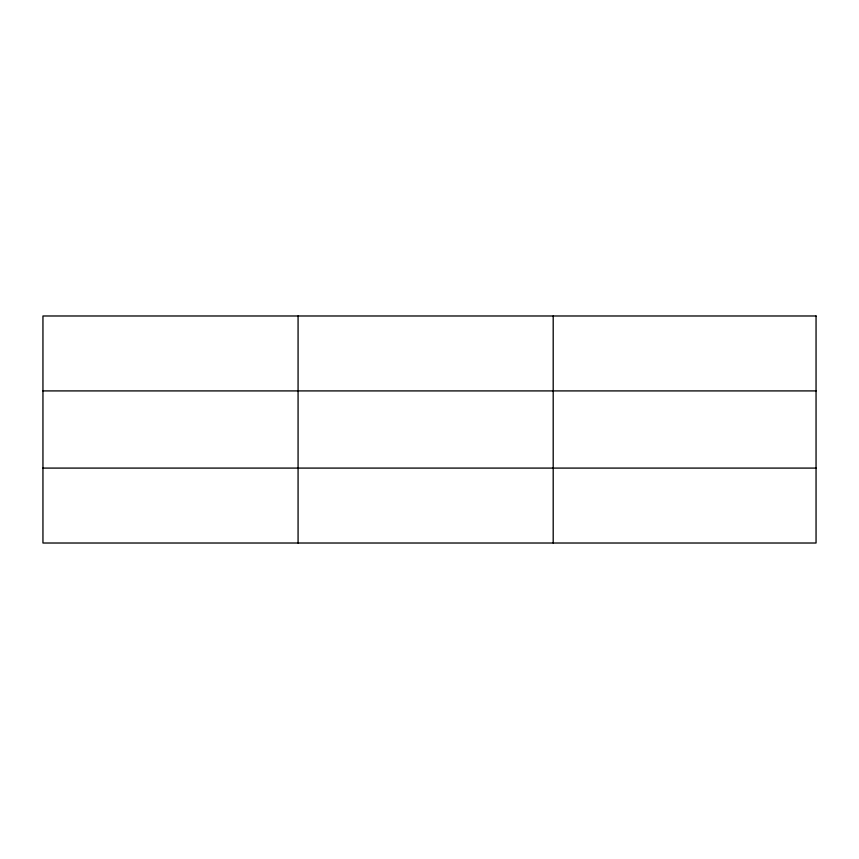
<?xml version="1.0" encoding="UTF-8"?>
<svg xmlns="http://www.w3.org/2000/svg" width="859" height="859" viewBox="0 0 859 859"><rect width="100%" height="100%" fill="white"/><g stroke="black" fill="none" stroke-linecap="round" stroke-linejoin="round"><path stroke-width="1.29" d="M298.073 315.983L298.073 543.017M553.196 315.983L553.196 543.017M42.95 390.909L816.05 390.909M42.95 468.091L816.05 468.091M816.05 315.983L816.05 543.017L42.95 543.017L42.95 315.983L816.05 315.983"/></g></svg>
